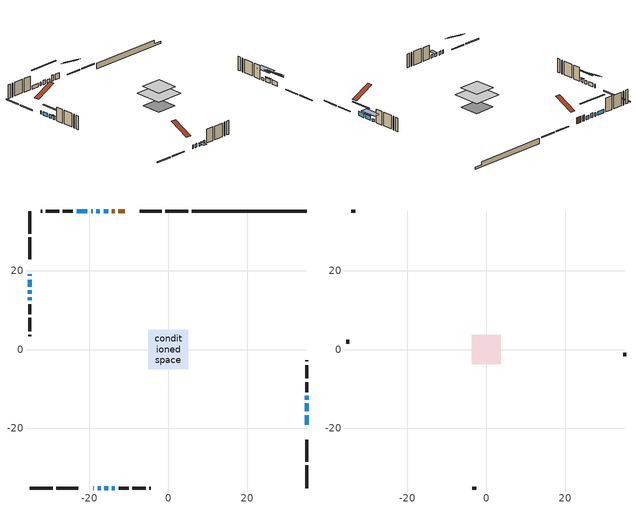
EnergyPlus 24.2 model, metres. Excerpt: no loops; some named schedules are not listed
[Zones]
conditioned space
 floor outside (Floor1 construction): -0.61,-0.61 -0.61,0.61 0.61,0.61 0.61,-0.61 z0.76
 floor adiabatic (AdiabaticFloorConstruction): -5.03,-5.03 -5.03,5.03 5.03,5.03 5.03,-5.03 z3.2
 floor foundation (Slab1 construction): -3.72,-3.57 -3.72,3.57 3.72,3.57 3.72,-3.57 z-1.16
 wall outside (RimJoist1 construction): 5.05,35.11 -0.73,35.11 / -35.11,-35.11 -29.34,-35.11 / -35.11,35.11 -35.11,29.34 / 35.11,-35.11 35.11,-29.34 z0.76:1.06
 wall outside (RimJoist2 construction): -1.66,35.11 -7.21,35.11 / -28.41,-35.11 -22.86,-35.11 / -35.11,28.41 -35.11,22.86 / 35.11,-28.41 35.11,-22.86 z0.76:1.06
 wall outside (AdiabaticWallConstruction 1): -11.02,35.11 -12.66,35.11 / -13.59,35.11 -14.29,35.11 z0.76:2.79
 wall outside (AdiabaticWallConstruction): 35.11,-19.05 35.11,-16.61 z0.76:2.28; -15.22,35.11 -16.39,35.11 / -19.05,-35.11 -18.84,-35.11 / -17.91,-35.11 -17.1,-35.11 / -35.11,19.05 -35.11,18.64 / -19.16,35.11 -19.57,35.11 / -35.11,17.71 -35.11,15.93 / -35.11,15 -35.11,14.19 / -20.5,35.11 -23.24,35.11 / -14.33,-35.11 -13.53,-35.11 / -35.11,13.26 -35.11,12.44 z0.76:1.98; 35.11,-15.68 35.11,-13.62 z0.76:2.18; -17.32,35.11 -18.23,35.11 z0.76:2.29; -16.17,-35.11 -15.25,-35.11 / 35.11,-12.69 35.11,-11.78 z0.76:1.68
 wall outside (Wall1 construction): -24.17,35.11 -26.74,35.11 / -12.6,-35.11 -10.02,-35.11 / -35.11,11.52 -35.11,8.94 / 35.11,-10.85 35.11,-8.28 z0.76:5.64
 wall outside (Wall2 construction): -27.67,35.11 -31.06,35.11 / -9.1,-35.11 -5.71,-35.11 / -35.11,8.02 -35.11,4.63 / 35.11,-7.35 35.11,-3.96 z0.76:5.64
 wall outside (Wall3 construction): -31.99,35.11 -32.33,35.11 / -4.78,-35.11 -4.44,-35.11 / -35.11,3.7 -35.11,3.36 / 35.11,-3.03 35.11,-2.69 z0.76:5.64
 wall foundation (FoundationWall1 construction): 5.97,35.11,-1.16 5.97,35.11,0.76 32.2,35.11,0.76 32.2,35.11,-0.4 35.11,35.11,-0.4 35.11,35.11,-1.16
 window (WindowConstruction): 35.11,-19.05 35.11,-16.61 z0.76:2.28
 window (WindowConstruction 8): -15.22,35.11 -16.39,35.11 z0.76:1.98
 window (WindowConstruction 9): 35.11,-15.68 35.11,-13.62 z0.76:2.18
 window (WindowConstruction 10): -19.05,-35.11 -18.84,-35.11 z0.76:1.98
 window (WindowConstruction 11): -17.32,35.11 -18.23,35.11 z0.76:2.28
 window (WindowConstruction 12): -17.91,-35.11 -17.1,-35.11 z0.76:1.98
 window (WindowConstruction 13): -35.11,19.05 -35.11,18.64 z0.76:1.98
 window (WindowConstruction 14): -19.16,35.11 -19.57,35.11 z0.76:1.98
 window (WindowConstruction 1): -35.11,17.71 -35.11,15.93 z0.76:1.98
 window (WindowConstruction 2): -35.11,15 -35.11,14.19 z0.76:1.98
 window (WindowConstruction 3): -20.5,35.11 -23.24,35.11 z0.76:1.98
 window (WindowConstruction 4): -16.17,-35.11 -15.26,-35.11 z0.76:1.67
 window (WindowConstruction 5): 35.11,-12.69 35.11,-11.78 z0.76:1.67
 window (WindowConstruction 6): -14.33,-35.11 -13.53,-35.11 z0.76:1.98
 window (WindowConstruction 7): -35.11,13.26 -35.11,12.45 z0.76:1.98
 door (Door): -11.02,35.11 -12.66,35.11 z0.76:2.79
 door (Door 1): -13.59,35.11 -14.29,35.11 z0.76:2.79
 ceiling adiabatic (AdiabaticFloorConstruction): 5.03,-5.03 5.03,5.03 -5.03,5.03 -5.03,-5.03 z3.2
attic - vented
 floor to conditioned space (Floor2 construction Reversed): -3.69,-3.69 -3.69,3.69 3.69,3.69 3.69,-3.69 z5.64
 wall outside (Wall4 construction): -33.26,35.11 -34.19,35.11 / -3.51,-35.11 -2.58,-35.11 / -35.11,2.43 -35.11,1.5 / 35.11,-1.77 35.11,-0.83 z0.76:5.64
 roof outside (Roof1 construction): -10.09,35.11,5.64 -10.09,28.13,9.13 -8.14,28.13,9.13 -8.14,35.11,5.64; -19.98,-35.11,5.64 -19.98,-28.13,9.13 -21.93,-28.13,9.13 -21.93,-35.11,5.64; -35.11,19.98,5.64 -28.13,19.98,9.13 -28.13,21.93,9.13 -35.11,21.93,5.64; 35.11,-19.98,5.64 28.13,-19.98,9.13 28.13,-21.93,9.13 35.11,-21.93,5.64
shading: 35.11,-13.97 35.11,-21.69 35.53,-21.69 35.53,-13.97 z4.92; 35.11,-13.42 35.11,-15.88 35.41,-15.88 35.41,-13.42 z2.38; -23.31,35.11 -12.24,35.11 -12.24,35.53 -23.31,35.53 z7.37; -35.11,11.55 -35.11,17.64 -35.53,17.64 -35.53,11.55 z4.62; -15.05,-35.11 -16.37,-35.11 -16.37,-37.56 -15.05,-37.56 z1.88; 35.11,-9.14 35.11,-15.33 37.56,-15.33 37.56,-9.14 z4.31; -35.11,12.24 -35.11,13.46 -35.41,13.46 -35.41,12.24 z2.18
[Building]
Building 1: Terrain=Suburbs
[Site:Location]
Windsor AP_ON: Latitude {deg}=42.28; Longitude {deg}=-82.96; Time Zone {hr}=-5; Elevation {m}=190; Keep Site Location Information=Yes
[Site:GroundTemperature:Shallow]
6.34957, 4.46684, 4.31606, 5.20952, 8.79623, 12.3662, 15.4612, 17.4219, 17.5884, 15.9938, 12.9777, 9.51722
[Site:WaterMainsTemperature]
Calculation Method=Schedule; Temperature Schedule=mains temperature schedule
[Material] Roughness=Rough; Thermal Absorptance=0.9
Name | Thickness {m} | Conductivity {W/m-K} | Density {kg/m3} | Specific Heat {J/kg-K} | Solar Absorptance | Visible Absorptance
asphalt or fiberglass shingles | 0.00635 | 0.162714 | 1121.4 | 1465.45 | 0.4 | 0.4
ceiling stud and cavity | 0.1397 | 0.0804637 | 65.682 | 1177.47 | 0.7 | 0.7
concrete 4.0 in. | 0.1016 | 1.803125 | 2242.8 | 837.4 | 0.7 | 0.7
concrete 8.0 in. | 0.2032 | 1.803125 | 2242.8 | 837.4 | 0.7 | 0.7
door material | 0.04445 | 0.188738 | 512.64 | 1214.23 | 0.7 | 0.7
door material 1 | 0.04445 | 0.053851 | 512.64 | 1214.23 | 0.7 | 0.7
exterior vertical ins | 0.013954 | 0.029427 | 32.04 | 1214.23 | 0.7 | 0.7
floor covering | 0.0127 | 0.0433444 | 54.468 | 1339.84 | 0.6 | 0.6
floor rigid ins; wall rigid ins | 0.512978 | 0.029427 | 32.04 | 1214.23 | 0.7 | 0.7
floor stud and cavity | 0.1397 | 0.77632 | 92.3553 | 1139.71 | 0.7 | 0.7
floor stud and cavity 1 | 0.1397 | 1.75129 | 37.0049 | 1207.88 | 0.7 | 0.7
furniture material conditioned space 1 | 0.1524 | 0.115458 | 640.8 | 1214.23 | 0.6 | 0.6
gypsum board | 0.0127 | 0.160291 | 801 | 837.4 | 0.6 | 0.6
gypsum board 1 | 0.0127 | 0.160291 | 801 | 837.4 | 0.7 | 0.7
osb sheathing 0.5 in. | 0.0127 | 0.115458 | 512.64 | 1214.23 | 0.7 | 0.7
osb sheathing 0.75 in. | 0.01905 | 0.115458 | 512.64 | 1214.23 | 0.7 | 0.7
osb sheathing 2.0 in. | 0.0508 | 0.115458 | 512.64 | 1214.23 | 0.7 | 0.7
rim joist stud and cavity | 0.0508 | 0.126838 | 50.32683 | 1063.81 | 0.6 | 0.6
rim joist stud and cavity 1 | 0.0508 | 0.49249 | 125.044 | 1163.47 | 0.6 | 0.6
wall stud and cavity | 0.1397 | 0.354201 | 139.0536 | 1170.24 | 0.7 | 0.7
wall stud and cavity 1 | 0.1397 | 0.554847 | 139.0536 | 1170.24 | 0.7 | 0.7
wall stud and cavity 2 | 0.1397 | 0.34952 | 139.0536 | 1170.24 | 0.7 | 0.7
wall stud and cavity 3 | 0.0889 | 6.9971 | 50.32683 | 1063.81 | 0.6 | 0.6
wall stud and cavity 4 | 0.0889 | 0.380278 | 52.3479 | 1209.89 | 0.7 | 0.7
wall stud and cavity 5 | 0.0889 | 0.391764 | 83.0341 | 1211.67 | 0.7 | 0.7
wood siding | 0.0254 | 0.102417 | 544.68 | 1172.36 | 0.4 | 0.4
wood siding 1 | 0.00254 | 0.102417 | 544.68 | 1172.36 | 0.4 | 0.4
wood siding 2; wood siding 3; wood siding 4 | 0.0254 | 0.102417 | 544.68 | 1172.36 | 0.7 | 0.7
[WindowMaterial:SimpleGlazingSystem]
Name | U-Factor {W/m2-K} | Solar Heat Gain Coefficient
WindowMaterial | 5.6303 | 0.72
WindowMaterial 1 | 5.8438 | 0.77
WindowMaterial 10 | 2.97868 | 0.56
WindowMaterial 11 | 3.04852 | 0.45
WindowMaterial 2 | 5.59908 | 0.73
WindowMaterial 3 | 5.73989 | 0.75
WindowMaterial 4 | 5.55536 | 0.72
WindowMaterial 5 | 5.00743 | 0.59
WindowMaterial 6 | 5.35322 | 0.72
WindowMaterial 7 | 5.23001 | 0.64
WindowMaterial 8 | 5.54286 | 0.7
WindowMaterial 9 | 6.93965 | 0.69
[Construction]
AdiabaticFloorConstruction: floor stud and cavity 1, floor rigid ins, osb sheathing 0.75 in., floor covering
AdiabaticWallConstruction: wood siding 3, wall rigid ins, wall stud and cavity 4, gypsum board
AdiabaticWallConstruction 1: wood siding 4, wall rigid ins, wall stud and cavity 4, gypsum board
Door: door material
Door 1: door material 1
Floor1 construction: floor stud and cavity, osb sheathing 0.75 in., floor covering
Floor2 construction Reversed: gypsum board, ceiling stud and cavity
FoundationWall1 construction: concrete 8.0 in., gypsum board 1
furniture construction conditioned space 1: furniture material conditioned space 1
PartitionWallConstruction: gypsum board, wall stud and cavity 5, gypsum board
RimJoist1 construction: wood siding 2, rim joist stud and cavity
RimJoist2 construction: wood siding 2, osb sheathing 2.0 in., rim joist stud and cavity 1
Roof1 construction: asphalt or fiberglass shingles
Slab1 construction: concrete 4.0 in.
Wall1 construction: wood siding, osb sheathing 0.5 in., wall stud and cavity, gypsum board
Wall2 construction: wood siding, osb sheathing 0.5 in., wall stud and cavity 1, gypsum board
Wall3 construction: wood siding, osb sheathing 0.5 in., wall stud and cavity 2, gypsum board
Wall4 construction: wood siding 1, wall stud and cavity 3
WindowConstruction: WindowMaterial
WindowConstruction 1: WindowMaterial 1
WindowConstruction 10: WindowMaterial 9
WindowConstruction 11: WindowMaterial 10
WindowConstruction 12; WindowConstruction 13; WindowConstruction 14: WindowMaterial 11
WindowConstruction 2: WindowMaterial 2
WindowConstruction 3: WindowMaterial 3
WindowConstruction 4; WindowConstruction 5: WindowMaterial 4
WindowConstruction 6: WindowMaterial 5
WindowConstruction 7: WindowMaterial 6
WindowConstruction 8: WindowMaterial 7
WindowConstruction 9: WindowMaterial 8
[Zone] Multiplier=1; Part of Total Floor Area=Yes
Name | Volume {m3}
attic - vented | 30.0135
conditioned space | 373.8
[Space]
Name | Zone | Volume {m3}
attic - vented 1 | attic - vented | 30.0135
conditioned space 1 | conditioned space | 373.8
[ZoneInfiltration:EffectiveLeakageArea]
infil attic - vented 1: Zone or Space=attic - vented 1; Schedule=Always On Discrete; Effective Air Leakage Area {cm2}=2423.56; Stack Coefficient=0.000581944; Wind Coefficient=1.6299e-05
[ZoneMixing]
whole house fan mix: Zone or Space=attic - vented; Schedule=Always On Continuous; Design Flow Rate Calculation Method=Flow/Zone; Design Flow Rate {m3/s}=0; Source Zone or Space=conditioned space
[SurfaceProperty:ExposedFoundationPerimeter]
Slab1: Exposed Perimeter Calculation Method=TotalExposedPerimeter; Total Exposed Perimeter {m}=29.14
[InternalMass] Zone or ZoneList=conditioned space; Space or SpaceList=conditioned space 1
Name | Construction | Surface Area {m2}
furniture mass conditioned space 1 | furniture construction conditioned space 1 | 62.376
partition wall mass | PartitionWallConstruction | 155.94
[Lights]
interior lighting: Zone or ZoneList or Space or SpaceList=conditioned space 1; Schedule=interior lighting schedule; Design Level Calculation Method=LightingLevel; Lighting Level {W}=343.2; Return Air Fraction=0; Fraction Radiant=0.6; Fraction Visible=0.2; Fraction Replaceable=1
[People]
occupants: Zone or ZoneList or Space or SpaceList=conditioned space 1; Number of People Schedule=occupants schedule; Number of People Calculation Method=People; Number of People=3; Fraction Radiant=0.314171; Sensible Heat Fraction=0.56303; Activity Level Schedule=occupants activity schedule; Carbon Dioxide Generation Rate {m3/s-W}=0; Enable ASHRAE 55 Comfort Warnings=No; Mean Radiant Temperature Calculation Type=EnclosureAveraged
[ElectricEquipment] Zone or ZoneList or Space or SpaceList=conditioned space 1; Design Level Calculation Method=EquipmentLevel
Name | Schedule | Design Level {W} | Fraction Latent | Fraction Radiant | Fraction Lost
clothes dryer | clothes dryer schedule | 140.772 | 0.015 | 0.081 | 0.85
clothes washer | clothes washer schedule | 32.1985 | 0.03 | 0.162 | 0.7
cooking range | cooking range schedule | 215.147 | 0.08 | 0.432 | 0.2
dishwasher | dishwasher schedule | 66.8632 | 0.3 | 0.18 | 0.4
fridge | fridge schedule | 72.9452 | 0 | 0.6 | 0
mech vent house fan | mech vent house fan schedule | 0 | 0 | 0 | 1
mech vent house fan cfis | mech vent house fan cfis schedule | 0 | 0 | 0 | 0
misc plug loads | misc plug loads schedule | 494.7 | 0.045 | 0.513 | 0.1
whole house fan | Always On Discrete | 0 | 0 | 0 | 1
[OtherEquipment] Zone or ZoneList or Space or SpaceList=conditioned space 1; Design Level Calculation Method=EquipmentLevel
Name | Fuel Type | Schedule | Design Level {W} | Fraction Latent | Fraction Radiant | Fraction Lost
clothes dryer 1 | Electricity | clothes dryer schedule | 0 | 0.015 | 0.081 | 0.85
cooking range 1 | Electricity | cooking range schedule | 0 | 0.08 | 0.432 | 0.2
general water use latent | None | general water use schedule | 62.594 | 1 | 0 | 0
general water use sensible | None | general water use schedule | -61.6891 | 0 | 0.6 | 0
mech vent house fan latent load | None | Always On Discrete | 0 | 1 | 0 | 0
mech vent house fan sensible load | None | Always On Discrete | 0 | 0 | 0 | 0
water heater energy adjustment1 | NaturalGas | Always On Discrete | 0.01 | 0 | 0 | 1
[ZoneInfiltration:DesignFlowRate] Zone or ZoneList or Space or SpaceList=conditioned space 1; Schedule=Always On Discrete; Design Flow Rate Calculation Method=Flow/Zone; Design Flow Rate {m3/s}=0
infil flow; natural vent flow; whole house fan flow
[AvailabilityManager:Scheduled]
central ac and furnace airloop Availability Manager: Schedule=Always On Discrete
[Foundation:Kiva]
Foundation Kiva 1: Initial Indoor Air Temperature {C}=18; Wall Height Above Grade {m}=0.759988; Wall Depth Below Slab {m}=0.2032; Custom Block Material Name 1=exterior vertical ins; Custom Block Depth 1 {m}=1.92; Custom Block X Position 1 {m}=0.2159; Custom Block Z Position 1 {m}=0
[Foundation:Kiva:Settings]
Soil Conductivity {W/m-K}=0.849921; Soil Density {kg/m3}=1842.3; Soil Specific Heat {J/kg-K}=418.7; Ground Solar Absorptivity=0.9; Ground Thermal Absorptivity=0.9; Ground Surface Roughness {m}=0.03; Far-Field Width {m}=40; Deep-Ground Boundary Condition=ZeroFlux; Deep-Ground Depth {m}=40; Minimum Cell Dimension {m}=0.2; Maximum Cell Growth Coefficient=3; Simulation Timestep=Timestep
[Exterior:Lights]
exterior lighting: Schedule=exterior lighting schedule; Design Level {W}=75.6
[EnergyManagementSystem:GlobalVariable]
central_ac_and_furnace_airloop_Fan_RTF
infil_program_Qfan
infil_program_Qinf
natural_vent_program_Qnv
natural_vent_program_Qwhf
[EnergyManagementSystem:Sensor]
Name | Output:Variable or Output:Meter Index Key | Output:Variable or Output:Meter
airflow_gain | infil flow | Infiltration Sensible Heat Gain Energy
airflow_gain_1 | natural vent flow | Infiltration Sensible Heat Gain Energy
airflow_gain_2 | whole house fan flow | Infiltration Sensible Heat Gain Energy
airflow_loss | infil flow | Infiltration Sensible Heat Loss Energy
airflow_loss_1 | natural vent flow | Infiltration Sensible Heat Loss Energy
airflow_loss_2 | whole house fan flow | Infiltration Sensible Heat Loss Energy
clg_load_cond |  | Cooling:EnergyTransfer:Zone:CONDITIONED SPACE
clg_sp_s; clg_sp_s_1 | cooling setpoint | Schedule Value
clothes_dryer_exhaust_0_sch_s | clothes dryer exhaust 0 schedule | Schedule Value
cool_season | cooling season schedule | Schedule Value
htg_load_cond |  | Heating:EnergyTransfer:Zone:CONDITIONED SPACE
htg_sp_s; htg_sp_s_1 | heating setpoint | Schedule Value
ig_ee_conv | clothes dryer | Electric Equipment Convective Heating Energy
ig_ee_conv_2 | cooking range | Electric Equipment Convective Heating Energy
ig_ee_conv_4 | fridge | Electric Equipment Convective Heating Energy
ig_ee_conv_5 | misc plug loads | Electric Equipment Convective Heating Energy
ig_ee_conv_6 | whole house fan | Electric Equipment Convective Heating Energy
ig_ee_rad | clothes dryer | Electric Equipment Radiant Heating Energy
ig_ee_rad_2 | cooking range | Electric Equipment Radiant Heating Energy
ig_ee_rad_4 | fridge | Electric Equipment Radiant Heating Energy
ig_ee_rad_5 | misc plug loads | Electric Equipment Radiant Heating Energy
ig_ee_rad_6 | whole house fan | Electric Equipment Radiant Heating Energy
ig_lgt_conv | interior lighting | Lights Convective Heating Energy
ig_lgt_rad | interior lighting | Lights Radiant Heating Energy
ig_lgt_vis | interior lighting | Lights Visible Radiation Heating Energy
ig_oe_conv | clothes dryer 1 | Other Equipment Convective Heating Energy
ig_oe_conv_1 | cooking range 1 | Other Equipment Convective Heating Energy
ig_oe_conv_2 | general water use latent | Other Equipment Convective Heating Energy
ig_oe_conv_3 | general water use sensible | Other Equipment Convective Heating Energy
ig_oe_conv_4 | water heater energy adjustment1 | Other Equipment Convective Heating Energy
ig_oe_rad | clothes dryer 1 | Other Equipment Radiant Heating Energy
ig_oe_rad_1 | cooking range 1 | Other Equipment Radiant Heating Energy
ig_oe_rad_2 | general water use latent | Other Equipment Radiant Heating Energy
ig_oe_rad_3 | general water use sensible | Other Equipment Radiant Heating Energy
ig_oe_rad_4 | water heater energy adjustment1 | Other Equipment Radiant Heating Energy
ig_ppl_conv | occupants | People Convective Heating Energy
ig_ppl_rad | occupants | People Radiant Heating Energy
im_conv | furniture mass conditioned space 1 | Surface Inside Face Convection Heat Gain Energy
im_conv_1 | partition wall mass | Surface Inside Face Convection Heat Gain Energy
im_ig | furniture mass conditioned space 1 | Surface Inside Face Internal Gains Radiation Heat Gain Energy
im_ig_1 | partition wall mass | Surface Inside Face Internal Gains Radiation Heat Gain Energy
im_lgt | furniture mass conditioned space 1 | Surface Inside Face Lights Radiation Heat Gain Energy
im_lgt_1 | partition wall mass | Surface Inside Face Lights Radiation Heat Gain Energy
im_sol | furniture mass conditioned space 1 | Surface Inside Face Solar Radiation Heat Gain Energy
im_sol_1 | partition wall mass | Surface Inside Face Solar Radiation Heat Gain Energy
im_surf | furniture mass conditioned space 1 | Surface Inside Face Net Surface Thermal Radiation Heat Gain Energy
im_surf_1 | partition wall mass | Surface Inside Face Net Surface Thermal Radiation Heat Gain Energy
mv_conv | mech vent house fan | Electric Equipment Convective Heating Energy
mv_conv_1 | mech vent house fan cfis | Electric Equipment Convective Heating Energy
mv_conv_2 | mech vent house fan latent load | Other Equipment Convective Heating Energy
mv_conv_3 | mech vent house fan sensible load | Other Equipment Convective Heating Energy
mv_rad | mech vent house fan | Electric Equipment Radiant Heating Energy
mv_rad_1 | mech vent house fan cfis | Electric Equipment Radiant Heating Energy
mv_rad_2 | mech vent house fan latent load | Other Equipment Radiant Heating Energy
mv_rad_3 | mech vent house fan sensible load | Other Equipment Radiant Heating Energy
natural_vent_s | natural vent schedule | Schedule Value
out_pb_s |  | Site Outdoor Air Barometric Pressure
out_wt_s |  | Site Outdoor Air Humidity Ratio
site_vw_s |  | Site Wind Speed
ss_back_out | Window1 | Surface Window Shortwave from Zone Back Out Window Heat Transfer Rate
ss_back_out_1 | Window10 | Surface Window Shortwave from Zone Back Out Window Heat Transfer Rate
ss_back_out_10 | Window4 | Surface Window Shortwave from Zone Back Out Window Heat Transfer Rate
ss_back_out_11 | Window5 | Surface Window Shortwave from Zone Back Out Window Heat Transfer Rate
ss_back_out_12 | Window6 | Surface Window Shortwave from Zone Back Out Window Heat Transfer Rate
ss_back_out_13 | Window8 | Surface Window Shortwave from Zone Back Out Window Heat Transfer Rate
ss_back_out_14 | Window9 | Surface Window Shortwave from Zone Back Out Window Heat Transfer Rate
ss_back_out_2 | Window11 | Surface Window Shortwave from Zone Back Out Window Heat Transfer Rate
ss_back_out_3 | Window12 | Surface Window Shortwave from Zone Back Out Window Heat Transfer Rate
ss_back_out_4 | Window13 | Surface Window Shortwave from Zone Back Out Window Heat Transfer Rate
ss_back_out_5 | Window14 | Surface Window Shortwave from Zone Back Out Window Heat Transfer Rate
ss_back_out_6 | Window15 | Surface Window Shortwave from Zone Back Out Window Heat Transfer Rate
ss_back_out_7 | Window16 | Surface Window Shortwave from Zone Back Out Window Heat Transfer Rate
ss_back_out_8 | Window2 | Surface Window Shortwave from Zone Back Out Window Heat Transfer Rate
ss_back_out_9 | Window3 | Surface Window Shortwave from Zone Back Out Window Heat Transfer Rate
ss_conv | Door1 | Surface Inside Face Convection Heat Gain Energy
ss_conv_1 | Door3 | Surface Inside Face Convection Heat Gain Energy
ss_conv_10 | Window2 | Surface Inside Face Convection Heat Gain Energy
ss_conv_11 | Window3 | Surface Inside Face Convection Heat Gain Energy
ss_conv_12 | Window4 | Surface Inside Face Convection Heat Gain Energy
ss_conv_13 | Window5 | Surface Inside Face Convection Heat Gain Energy
ss_conv_14 | Window6 | Surface Inside Face Convection Heat Gain Energy
ss_conv_15 | Window8 | Surface Inside Face Convection Heat Gain Energy
ss_conv_16 | Window9 | Surface Inside Face Convection Heat Gain Energy
ss_conv_2 | Window1 | Surface Inside Face Convection Heat Gain Energy
ss_conv_3 | Window10 | Surface Inside Face Convection Heat Gain Energy
ss_conv_4 | Window11 | Surface Inside Face Convection Heat Gain Energy
ss_conv_5 | Window12 | Surface Inside Face Convection Heat Gain Energy
ss_conv_6 | Window13 | Surface Inside Face Convection Heat Gain Energy
ss_conv_7 | Window14 | Surface Inside Face Convection Heat Gain Energy
ss_conv_8 | Window15 | Surface Inside Face Convection Heat Gain Energy
ss_conv_9 | Window16 | Surface Inside Face Convection Heat Gain Energy
ss_ig | Door1 | Surface Inside Face Internal Gains Radiation Heat Gain Energy
ss_ig_1 | Door3 | Surface Inside Face Internal Gains Radiation Heat Gain Energy
ss_ig_10 | Window2 | Surface Inside Face Internal Gains Radiation Heat Gain Energy
ss_ig_11 | Window3 | Surface Inside Face Internal Gains Radiation Heat Gain Energy
ss_ig_12 | Window4 | Surface Inside Face Internal Gains Radiation Heat Gain Energy
ss_ig_13 | Window5 | Surface Inside Face Internal Gains Radiation Heat Gain Energy
ss_ig_14 | Window6 | Surface Inside Face Internal Gains Radiation Heat Gain Energy
ss_ig_15 | Window8 | Surface Inside Face Internal Gains Radiation Heat Gain Energy
ss_ig_16 | Window9 | Surface Inside Face Internal Gains Radiation Heat Gain Energy
ss_ig_2 | Window1 | Surface Inside Face Internal Gains Radiation Heat Gain Energy
ss_ig_3 | Window10 | Surface Inside Face Internal Gains Radiation Heat Gain Energy
ss_ig_4 | Window11 | Surface Inside Face Internal Gains Radiation Heat Gain Energy
ss_ig_5 | Window12 | Surface Inside Face Internal Gains Radiation Heat Gain Energy
ss_ig_6 | Window13 | Surface Inside Face Internal Gains Radiation Heat Gain Energy
ss_ig_7 | Window14 | Surface Inside Face Internal Gains Radiation Heat Gain Energy
ss_ig_8 | Window15 | Surface Inside Face Internal Gains Radiation Heat Gain Energy
ss_ig_9 | Window16 | Surface Inside Face Internal Gains Radiation Heat Gain Energy
ss_lgt | Door1 | Surface Inside Face Lights Radiation Heat Gain Energy
ss_lgt_1 | Door3 | Surface Inside Face Lights Radiation Heat Gain Energy
ss_sol | Door1 | Surface Inside Face Solar Radiation Heat Gain Energy
ss_sol_1 | Door3 | Surface Inside Face Solar Radiation Heat Gain Energy
ss_surf | Door1 | Surface Inside Face Net Surface Thermal Radiation Heat Gain Energy
ss_surf_1 | Door3 | Surface Inside Face Net Surface Thermal Radiation Heat Gain Energy
ss_surf_10 | Window2 | Surface Inside Face Net Surface Thermal Radiation Heat Gain Energy
ss_surf_11 | Window3 | Surface Inside Face Net Surface Thermal Radiation Heat Gain Energy
ss_surf_12 | Window4 | Surface Inside Face Net Surface Thermal Radiation Heat Gain Energy
ss_surf_13 | Window5 | Surface Inside Face Net Surface Thermal Radiation Heat Gain Energy
ss_surf_14 | Window6 | Surface Inside Face Net Surface Thermal Radiation Heat Gain Energy
ss_surf_15 | Window8 | Surface Inside Face Net Surface Thermal Radiation Heat Gain Energy
ss_surf_16 | Window9 | Surface Inside Face Net Surface Thermal Radiation Heat Gain Energy
ss_surf_2 | Window1 | Surface Inside Face Net Surface Thermal Radiation Heat Gain Energy
ss_surf_3 | Window10 | Surface Inside Face Net Surface Thermal Radiation Heat Gain Energy
ss_surf_4 | Window11 | Surface Inside Face Net Surface Thermal Radiation Heat Gain Energy
ss_surf_5 | Window12 | Surface Inside Face Net Surface Thermal Radiation Heat Gain Energy
ss_surf_6 | Window13 | Surface Inside Face Net Surface Thermal Radiation Heat Gain Energy
ss_surf_7 | Window14 | Surface Inside Face Net Surface Thermal Radiation Heat Gain Energy
ss_surf_8 | Window15 | Surface Inside Face Net Surface Thermal Radiation Heat Gain Energy
ss_surf_9 | Window16 | Surface Inside Face Net Surface Thermal Radiation Heat Gain Energy
ss_trans_in | Window1 | Surface Window Transmitted Solar Radiation Rate
ss_trans_in_1 | Window10 | Surface Window Transmitted Solar Radiation Rate
ss_trans_in_10 | Window4 | Surface Window Transmitted Solar Radiation Rate
ss_trans_in_11 | Window5 | Surface Window Transmitted Solar Radiation Rate
ss_trans_in_12 | Window6 | Surface Window Transmitted Solar Radiation Rate
ss_trans_in_13 | Window8 | Surface Window Transmitted Solar Radiation Rate
ss_trans_in_14 | Window9 | Surface Window Transmitted Solar Radiation Rate
ss_trans_in_2 | Window11 | Surface Window Transmitted Solar Radiation Rate
ss_trans_in_3 | Window12 | Surface Window Transmitted Solar Radiation Rate
ss_trans_in_4 | Window13 | Surface Window Transmitted Solar Radiation Rate
ss_trans_in_5 | Window14 | Surface Window Transmitted Solar Radiation Rate
ss_trans_in_6 | Window15 | Surface Window Transmitted Solar Radiation Rate
ss_trans_in_7 | Window16 | Surface Window Transmitted Solar Radiation Rate
ss_trans_in_8 | Window2 | Surface Window Transmitted Solar Radiation Rate
ss_trans_in_9 | Window3 | Surface Window Transmitted Solar Radiation Rate
